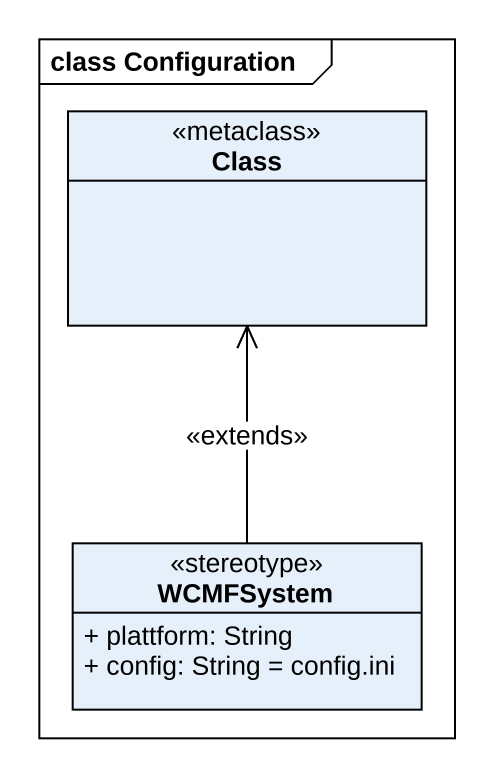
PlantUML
@startuml
mainframe class Configuration
hide circle
hide empty members
skinparam classAttributeIconSize 0
class "Class" as Class_ <<metaclass>>
class WCMFSystem <<stereotype>> {
  + plattform: String
  + config: String = config.ini
}
WCMFSystem -up-> Class_ : <<extends>>
@enduml
